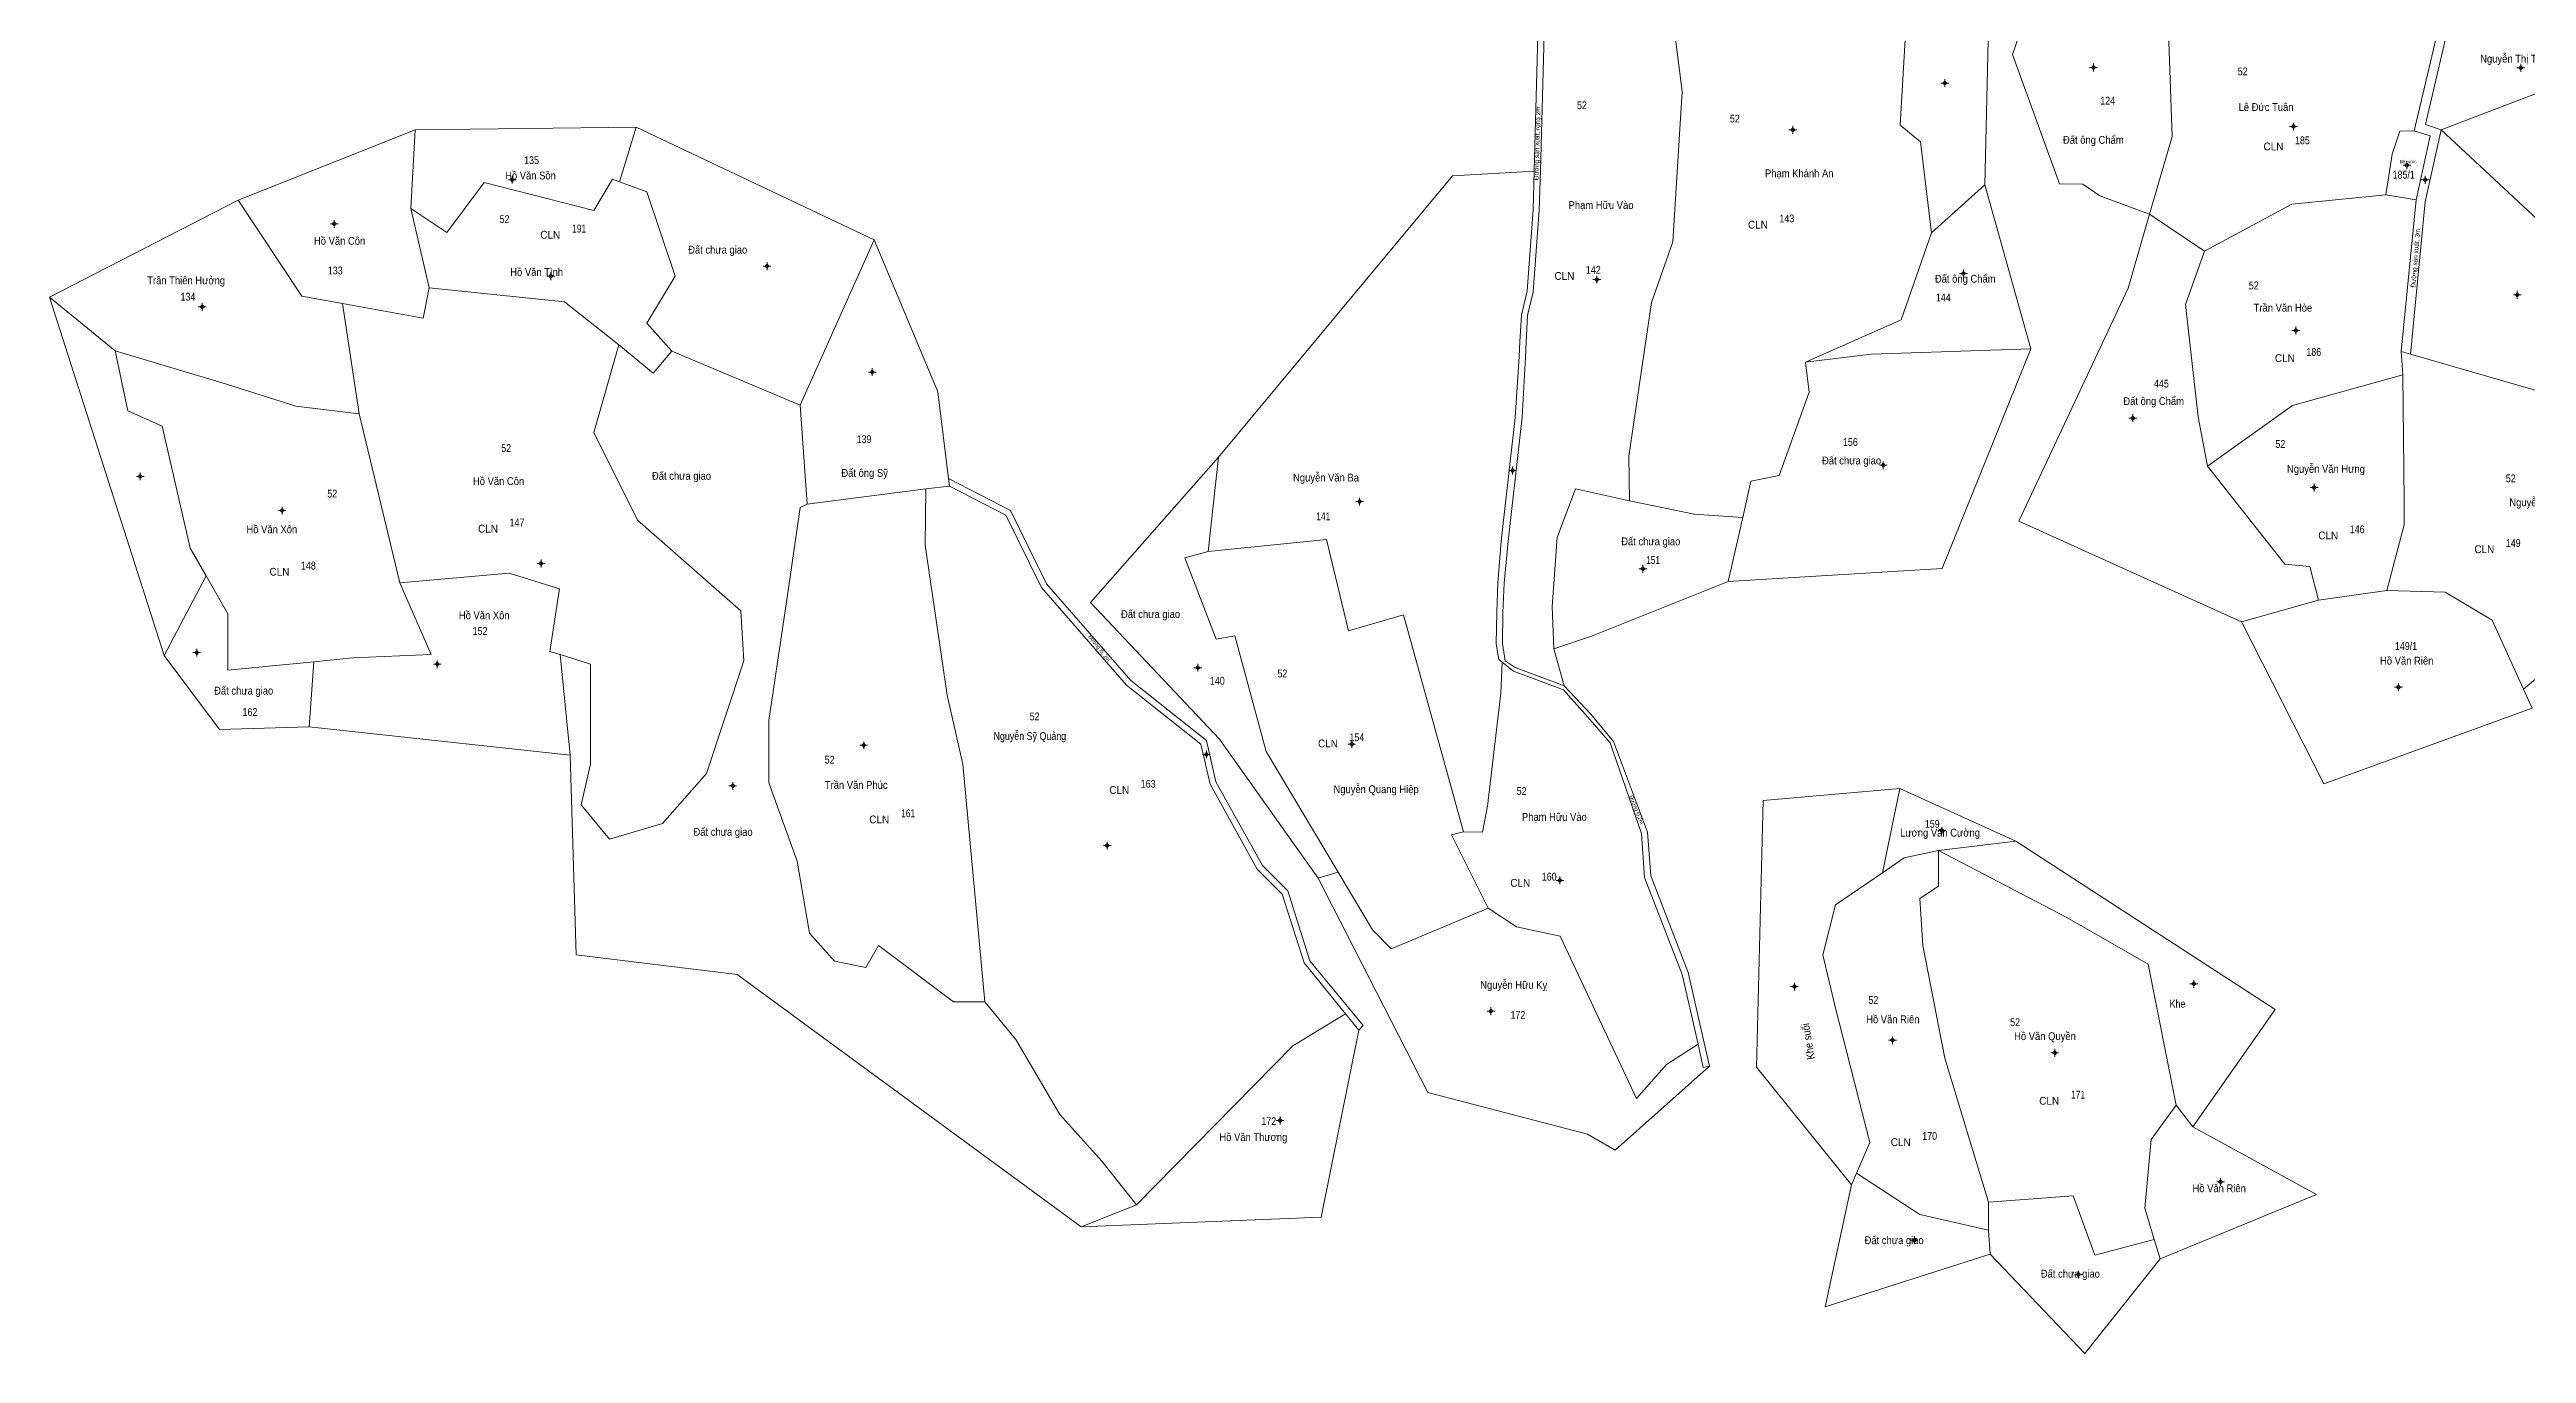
# Model space of a CAD drawing. Header units: metres. Extents: x 538455 to 541653, y 1847238 to 1851303.
# Drawn here: x 539982 to 540774, y 1849411 to 1849827 of the extents above; entities that cross this region are included whole.
import ezdxf
from ezdxf.enums import TextEntityAlignment as Align

# ---------------------------------------------------------------- set-up
doc = ezdxf.new("R2010")
doc.units = ezdxf.units.M
for name, color, linetype in [('1', 7, 'Continuous'), ('2', 7, 'Continuous'), ('3', 7, 'Continuous'), ('4', 7, 'Continuous')]:
    doc.layers.add(name, color=color, linetype=linetype)
for name, color, linetype, lineweight in [('11', 7, 'Continuous', 13), ('22', 7, 'Continuous', 13), ('5', 7, 'Continuous', 13)]:
    doc.layers.add(name, color=color, linetype=linetype, lineweight=lineweight)

msp = doc.modelspace()

# ---------------------------------------------------------------- hatches: boundary and pattern name
at = {"layer": '11'}
for points in [[(540635.71, 1849821.7, 1), (540635.41, 1849821.7, 1)], [(540772.36, 1849821.62, 1), (540772.06, 1849821.62, 1)], [(540588.18, 1849816.76, 1), (540587.88, 1849816.76, 1)], [(540539.57, 1849801.79, 1), (540539.27, 1849801.79, 1)], [(540699.65, 1849802.82, 1), (540699.35, 1849802.82, 1)], [(540130.11, 1849785.84, 1), (540129.81, 1849785.84, 1)], [(540735.93, 1849790.47, 1), (540735.63, 1849790.47, 1)], [(540741.76, 1849785.8, 1), (540741.46, 1849785.8, 1)], [(540073.17, 1849771.71, 1), (540072.87, 1849771.71, 1)], [(540142.42, 1849755, 1), (540142.12, 1849755, 1)], [(540211.56, 1849758.22, 1), (540211.26, 1849758.22, 1)], [(540476.9, 1849753.89, 1), (540476.6, 1849753.89, 1)], [(540594.12, 1849755.86, 1), (540593.82, 1849755.86, 1)], [(540771.21, 1849749.04, 1), (540770.91, 1849749.04, 1)], [(540030.92, 1849745.18, 1), (540030.62, 1849745.18, 1)], [(540700.4, 1849737.62, 1), (540700.1, 1849737.62, 1)], [(540245.21, 1849724.34, 1), (540244.91, 1849724.34, 1)], [(540648.27, 1849709.64, 1), (540647.97, 1849709.64, 1)], [(540011.14, 1849691.01, 1), (540010.84, 1849691.01, 1)], [(540449.96, 1849692.88, 1), (540449.66, 1849692.88, 1)], [(540568.49, 1849694.55, 1), (540568.19, 1849694.55, 1)], [(540401.04, 1849682.94, 1), (540400.74, 1849682.94, 1)], [(540706.24, 1849687.42, 1), (540705.94, 1849687.42, 1)], [(540056.48, 1849680.06, 1), (540056.18, 1849680.06, 1)], [(540139.28, 1849663.16, 1), (540138.98, 1849663.16, 1)], [(540491.62, 1849661.46, 1), (540491.32, 1849661.46, 1)], [(540029.18, 1849634.64, 1), (540028.88, 1849634.64, 1)], [(540106.12, 1849630.92, 1), (540105.82, 1849630.92, 1)], [(540349.29, 1849629.83, 1), (540348.99, 1849629.83, 1)], [(540733.24, 1849623.6, 1), (540732.94, 1849623.6, 1)], [(540242.47, 1849605.02, 1), (540242.17, 1849605.02, 1)], [(540398.51, 1849605.38, 1), (540398.21, 1849605.38, 1)], [(540352.04, 1849602.12, 1), (540351.74, 1849602.12, 1)], [(540200.59, 1849592.03, 1), (540200.29, 1849592.03, 1)], [(540320.34, 1849572.96, 1), (540320.04, 1849572.96, 1)], [(540587.2, 1849577.74, 1), (540586.9, 1849577.74, 1)], [(540465.1, 1849561.84, 1), (540464.8, 1849561.84, 1)], [(540540.06, 1849527.88, 1), (540539.76, 1849527.88, 1)], [(540667.78, 1849528.72, 1), (540667.48, 1849528.72, 1)], [(540443.02, 1849520, 1), (540442.72, 1849520, 1)], [(540571.41, 1849510.72, 1), (540571.11, 1849510.72, 1)], [(540623.31, 1849506.72, 1), (540623.01, 1849506.72, 1)], [(540375.6, 1849485.09, 1), (540375.3, 1849485.09, 1)], [(540676.34, 1849465.42, 1), (540676.04, 1849465.42, 1)], [(540578.42, 1849446.84, 1), (540578.12, 1849446.84, 1)], [(540630.93, 1849435.8, 1), (540630.63, 1849435.8, 1)]]:
    msp.add_hatch(color=256, dxfattribs=at).paths.add_polyline_path(points)

# ---------------------------------------------------------------- linework, layer by layer
for p, q in [((540588.03, 1849818.01), (540588.03, 1849817.39)), ((540634.94, 1849821.7), (540634.31, 1849821.7)), ((540635.56, 1849822.95), (540635.56, 1849822.33)), ((540635.56, 1849821.07), (540635.56, 1849820.45)), ((540636.81, 1849821.7), (540636.19, 1849821.7)), ((540771.59, 1849821.62), (540770.96, 1849821.62)), ((540772.21, 1849822.87), (540772.21, 1849822.25)), ((540772.21, 1849820.99), (540772.21, 1849820.37)), ((540773.46, 1849821.62), (540772.83, 1849821.62)), ((540587.41, 1849816.76), (540586.78, 1849816.76)), ((540588.03, 1849816.13), (540588.03, 1849815.51)), ((540589.28, 1849816.76), (540588.65, 1849816.76)), ((540538.8, 1849801.79), (540538.17, 1849801.79)), ((540539.42, 1849803.04), (540539.42, 1849802.41)), ((540539.42, 1849801.17), (540539.42, 1849800.54)), ((540540.67, 1849801.79), (540540.05, 1849801.79)), ((540698.87, 1849802.82), (540698.25, 1849802.82)), ((540699.5, 1849804.07), (540699.5, 1849803.45)), ((540699.5, 1849802.19), (540699.5, 1849801.57)), ((540700.75, 1849802.82), (540700.13, 1849802.82)), ((540129.33, 1849785.84), (540128.71, 1849785.84)), ((540129.96, 1849787.09), (540129.96, 1849786.47)), ((540131.21, 1849785.84), (540130.59, 1849785.84)), ((540735.15, 1849790.47), (540734.53, 1849790.47)), ((540735.78, 1849791.72), (540735.78, 1849791.09)), ((540735.78, 1849789.85), (540735.78, 1849789.22)), ((540737.03, 1849790.47), (540736.41, 1849790.47)), ((540740.99, 1849785.8), (540740.36, 1849785.8)), ((540741.61, 1849787.05), (540741.61, 1849786.43)), ((540742.86, 1849785.8), (540742.23, 1849785.8)), ((540129.96, 1849785.21), (540129.96, 1849784.59)), ((540741.61, 1849785.17), (540741.61, 1849784.55)), ((540072.39, 1849771.71), (540071.77, 1849771.71)), ((540073.02, 1849772.96), (540073.02, 1849772.33)), ((540073.02, 1849771.09), (540073.02, 1849770.46)), ((540074.27, 1849771.71), (540073.65, 1849771.71)), ((540141.65, 1849755), (540141.02, 1849755)), ((540142.27, 1849756.25), (540142.27, 1849755.63)), ((540142.27, 1849754.37), (540142.27, 1849753.75)), ((540143.52, 1849755), (540142.89, 1849755)), ((540210.79, 1849758.22), (540210.16, 1849758.22)), ((540211.41, 1849759.47), (540211.41, 1849758.85)), ((540211.41, 1849757.59), (540211.41, 1849756.97)), ((540212.66, 1849758.22), (540212.03, 1849758.22)), ((540476.13, 1849753.89), (540475.5, 1849753.89)), ((540476.75, 1849755.14), (540476.75, 1849754.51)), ((540478, 1849753.89), (540477.37, 1849753.89)), ((540593.35, 1849755.86), (540592.72, 1849755.86)), ((540593.97, 1849757.11), (540593.97, 1849756.49)), ((540593.97, 1849755.23), (540593.97, 1849754.61)), ((540595.22, 1849755.86), (540594.59, 1849755.86)), ((540030.77, 1849746.43), (540030.77, 1849745.81)), ((540476.75, 1849753.27), (540476.75, 1849752.64)), ((540770.44, 1849749.04), (540769.81, 1849749.04)), ((540771.06, 1849750.29), (540771.06, 1849749.67)), ((540771.06, 1849748.41), (540771.06, 1849747.79)), ((540772.31, 1849749.04), (540771.69, 1849749.04)), ((540030.15, 1849745.18), (540029.52, 1849745.18)), ((540030.77, 1849744.55), (540030.77, 1849743.93)), ((540032.02, 1849745.18), (540031.39, 1849745.18)), ((540700.25, 1849738.87), (540700.25, 1849738.25)), ((540699.63, 1849737.62), (540699, 1849737.62)), ((540700.25, 1849736.99), (540700.25, 1849736.37)), ((540701.5, 1849737.62), (540700.87, 1849737.62)), ((540244.44, 1849724.34), (540243.81, 1849724.34)), ((540245.06, 1849725.59), (540245.06, 1849724.97)), ((540245.06, 1849723.71), (540245.06, 1849723.09)), ((540246.31, 1849724.34), (540245.69, 1849724.34)), ((540647.49, 1849709.64), (540646.87, 1849709.64)), ((540648.12, 1849710.89), (540648.12, 1849710.27)), ((540648.12, 1849709.01), (540648.12, 1849708.39)), ((540649.37, 1849709.64), (540648.75, 1849709.64)), ((540010.37, 1849691.01), (540009.74, 1849691.01)), ((540010.99, 1849692.26), (540010.99, 1849691.63)), ((540010.99, 1849690.39), (540010.99, 1849689.76)), ((540012.24, 1849691.01), (540011.61, 1849691.01)), ((540449.19, 1849692.88), (540448.56, 1849692.88)), ((540449.81, 1849694.13), (540449.81, 1849693.51)), ((540449.81, 1849692.25), (540449.81, 1849691.63)), ((540451.06, 1849692.88), (540450.44, 1849692.88)), ((540567.71, 1849694.55), (540567.09, 1849694.55)), ((540568.34, 1849695.8), (540568.34, 1849695.17)), ((540568.34, 1849693.93), (540568.34, 1849693.3)), ((540569.59, 1849694.55), (540568.97, 1849694.55)), ((540400.27, 1849682.94), (540399.64, 1849682.94)), ((540400.89, 1849684.19), (540400.89, 1849683.57)), ((540402.14, 1849682.94), (540401.51, 1849682.94)), ((540705.47, 1849687.42), (540704.84, 1849687.42)), ((540706.09, 1849688.67), (540706.09, 1849688.05)), ((540706.09, 1849686.79), (540706.09, 1849686.17)), ((540707.34, 1849687.42), (540706.71, 1849687.42)), ((540055.7, 1849680.06), (540055.08, 1849680.06)), ((540056.33, 1849681.31), (540056.33, 1849680.69)), ((540056.33, 1849679.43), (540056.33, 1849678.81)), ((540057.58, 1849680.06), (540056.95, 1849680.06)), ((540400.89, 1849682.31), (540400.89, 1849681.69)), ((540138.51, 1849663.16), (540137.88, 1849663.16)), ((540139.13, 1849664.41), (540139.13, 1849663.79)), ((540139.13, 1849662.53), (540139.13, 1849661.91)), ((540140.38, 1849663.16), (540139.75, 1849663.16)), ((540490.85, 1849661.46), (540490.22, 1849661.46)), ((540491.47, 1849662.71), (540491.47, 1849662.09)), ((540491.47, 1849660.83), (540491.47, 1849660.21)), ((540492.72, 1849661.46), (540492.09, 1849661.46)), ((540029.03, 1849635.89), (540029.03, 1849635.27)), ((540028.41, 1849634.64), (540027.78, 1849634.64)), ((540029.03, 1849634.01), (540029.03, 1849633.39)), ((540030.28, 1849634.64), (540029.65, 1849634.64)), ((540105.35, 1849630.92), (540104.72, 1849630.92)), ((540105.97, 1849632.17), (540105.97, 1849631.55)), ((540105.97, 1849630.29), (540105.97, 1849629.67)), ((540107.22, 1849630.92), (540106.59, 1849630.92)), ((540348.51, 1849629.83), (540347.89, 1849629.83)), ((540349.14, 1849631.08), (540349.14, 1849630.45)), ((540349.14, 1849629.21), (540349.14, 1849628.58)), ((540350.39, 1849629.83), (540349.77, 1849629.83)), ((540732.47, 1849623.6), (540731.84, 1849623.6)), ((540733.09, 1849624.85), (540733.09, 1849624.23)), ((540733.09, 1849622.97), (540733.09, 1849622.35)), ((540734.34, 1849623.6), (540733.71, 1849623.6)), ((540241.69, 1849605.02), (540241.07, 1849605.02)), ((540242.32, 1849606.27), (540242.32, 1849605.65)), ((540242.32, 1849604.39), (540242.32, 1849603.77)), ((540243.57, 1849605.02), (540242.94, 1849605.02)), ((540351.89, 1849603.37), (540351.89, 1849602.75)), ((540397.73, 1849605.38), (540397.11, 1849605.38)), ((540398.36, 1849606.63), (540398.36, 1849606.01)), ((540398.36, 1849604.75), (540398.36, 1849604.13)), ((540399.61, 1849605.38), (540398.99, 1849605.38)), ((540351.27, 1849602.12), (540350.64, 1849602.12)), ((540351.89, 1849601.49), (540351.89, 1849600.87)), ((540353.14, 1849602.12), (540352.51, 1849602.12)), ((540199.81, 1849592.03), (540199.19, 1849592.03)), ((540200.44, 1849593.28), (540200.44, 1849592.65)), ((540200.44, 1849591.41), (540200.44, 1849590.78)), ((540201.69, 1849592.03), (540201.06, 1849592.03)), ((540319.56, 1849572.96), (540318.94, 1849572.96)), ((540320.19, 1849574.21), (540320.19, 1849573.59)), ((540320.19, 1849572.33), (540320.19, 1849571.71)), ((540321.44, 1849572.96), (540320.81, 1849572.96)), ((540586.43, 1849577.74), (540585.8, 1849577.74)), ((540587.05, 1849578.99), (540587.05, 1849578.37)), ((540587.05, 1849577.11), (540587.05, 1849576.49)), ((540588.3, 1849577.74), (540587.68, 1849577.74)), ((540464.32, 1849561.84), (540463.7, 1849561.84)), ((540464.95, 1849563.09), (540464.95, 1849562.47)), ((540464.95, 1849561.21), (540464.95, 1849560.59)), ((540466.2, 1849561.84), (540465.57, 1849561.84)), ((540539.29, 1849527.88), (540538.66, 1849527.88)), ((540539.91, 1849529.13), (540539.91, 1849528.51)), ((540539.91, 1849527.25), (540539.91, 1849526.63)), ((540541.16, 1849527.88), (540540.53, 1849527.88)), ((540667.01, 1849528.72), (540666.38, 1849528.72)), ((540667.63, 1849529.97), (540667.63, 1849529.35)), ((540667.63, 1849528.09), (540667.63, 1849527.47)), ((540668.88, 1849528.72), (540668.25, 1849528.72)), ((540442.25, 1849520), (540441.62, 1849520)), ((540442.87, 1849521.25), (540442.87, 1849520.63)), ((540442.87, 1849519.37), (540442.87, 1849518.75)), ((540444.12, 1849520), (540443.49, 1849520)), ((540570.63, 1849510.72), (540570.01, 1849510.72)), ((540571.26, 1849511.97), (540571.26, 1849511.35)), ((540571.26, 1849510.09), (540571.26, 1849509.47)), ((540572.51, 1849510.72), (540571.89, 1849510.72)), ((540622.53, 1849506.72), (540621.91, 1849506.72)), ((540623.16, 1849507.97), (540623.16, 1849507.35)), ((540623.16, 1849506.09), (540623.16, 1849505.47)), ((540624.41, 1849506.72), (540623.79, 1849506.72)), ((540374.82, 1849485.09), (540374.2, 1849485.09)), ((540375.45, 1849486.34), (540375.45, 1849485.71)), ((540375.45, 1849484.47), (540375.45, 1849483.84)), ((540376.7, 1849485.09), (540376.07, 1849485.09)), ((540675.56, 1849465.42), (540674.94, 1849465.42)), ((540676.19, 1849466.67), (540676.19, 1849466.05)), ((540676.19, 1849464.79), (540676.19, 1849464.17)), ((540677.44, 1849465.42), (540676.81, 1849465.42)), ((540577.65, 1849446.84), (540577.02, 1849446.84)), ((540578.27, 1849448.09), (540578.27, 1849447.47)), ((540578.27, 1849446.21), (540578.27, 1849445.59)), ((540579.52, 1849446.84), (540578.89, 1849446.84)), ((540630.78, 1849437.05), (540630.78, 1849436.43)), ((540630.15, 1849435.8), (540629.53, 1849435.8)), ((540630.78, 1849435.17), (540630.78, 1849434.55)), ((540632.03, 1849435.8), (540631.41, 1849435.8))]:
    msp.add_line(p, q, dxfattribs=at)
for points in [[(540588.03, 1849817.39), (540587.41, 1849816.76), (540588.03, 1849816.13), (540588.65, 1849816.76)], [(540635.56, 1849822.33), (540634.94, 1849821.7), (540635.56, 1849821.07), (540636.19, 1849821.7)], [(540772.21, 1849822.25), (540771.59, 1849821.62), (540772.21, 1849820.99), (540772.83, 1849821.62)], [(540539.42, 1849802.41), (540538.8, 1849801.79), (540539.42, 1849801.17), (540540.05, 1849801.79)], [(540699.5, 1849803.45), (540698.87, 1849802.82), (540699.5, 1849802.19), (540700.13, 1849802.82)], [(540129.96, 1849786.47), (540129.33, 1849785.84), (540129.96, 1849785.21), (540130.59, 1849785.84)], [(540735.78, 1849791.09), (540735.15, 1849790.47), (540735.78, 1849789.85), (540736.41, 1849790.47)], [(540741.61, 1849786.43), (540740.99, 1849785.8), (540741.61, 1849785.17), (540742.23, 1849785.8)], [(540073.02, 1849772.33), (540072.39, 1849771.71), (540073.02, 1849771.09), (540073.65, 1849771.71)], [(540142.27, 1849755.63), (540141.65, 1849755), (540142.27, 1849754.37), (540142.89, 1849755)], [(540211.41, 1849758.85), (540210.79, 1849758.22), (540211.41, 1849757.59), (540212.03, 1849758.22)], [(540476.75, 1849754.51), (540476.13, 1849753.89), (540476.75, 1849753.27), (540477.37, 1849753.89)], [(540593.97, 1849756.49), (540593.35, 1849755.86), (540593.97, 1849755.23), (540594.59, 1849755.86)], [(540030.77, 1849745.81), (540030.15, 1849745.18), (540030.77, 1849744.55), (540031.39, 1849745.18)], [(540771.06, 1849749.67), (540770.44, 1849749.04), (540771.06, 1849748.41), (540771.69, 1849749.04)], [(540700.25, 1849738.25), (540699.63, 1849737.62), (540700.25, 1849736.99), (540700.87, 1849737.62)], [(540245.06, 1849724.97), (540244.44, 1849724.34), (540245.06, 1849723.71), (540245.69, 1849724.34)], [(540648.12, 1849710.27), (540647.49, 1849709.64), (540648.12, 1849709.01), (540648.75, 1849709.64)], [(540010.99, 1849691.63), (540010.37, 1849691.01), (540010.99, 1849690.39), (540011.61, 1849691.01)], [(540449.81, 1849693.51), (540449.19, 1849692.88), (540449.81, 1849692.25), (540450.44, 1849692.88)], [(540568.34, 1849695.17), (540567.71, 1849694.55), (540568.34, 1849693.93), (540568.97, 1849694.55)], [(540400.89, 1849683.57), (540400.27, 1849682.94), (540400.89, 1849682.31), (540401.51, 1849682.94)], [(540706.09, 1849688.05), (540705.47, 1849687.42), (540706.09, 1849686.79), (540706.71, 1849687.42)], [(540056.33, 1849680.69), (540055.7, 1849680.06), (540056.33, 1849679.43), (540056.95, 1849680.06)], [(540139.13, 1849663.79), (540138.51, 1849663.16), (540139.13, 1849662.53), (540139.75, 1849663.16)], [(540491.47, 1849662.09), (540490.85, 1849661.46), (540491.47, 1849660.83), (540492.09, 1849661.46)], [(540029.03, 1849635.27), (540028.41, 1849634.64), (540029.03, 1849634.01), (540029.65, 1849634.64)], [(540105.97, 1849631.55), (540105.35, 1849630.92), (540105.97, 1849630.29), (540106.59, 1849630.92)], [(540349.14, 1849630.45), (540348.51, 1849629.83), (540349.14, 1849629.21), (540349.77, 1849629.83)], [(540733.09, 1849624.23), (540732.47, 1849623.6), (540733.09, 1849622.97), (540733.71, 1849623.6)], [(540242.32, 1849605.65), (540241.69, 1849605.02), (540242.32, 1849604.39), (540242.94, 1849605.02)], [(540398.36, 1849606.01), (540397.73, 1849605.38), (540398.36, 1849604.75), (540398.99, 1849605.38)], [(540351.89, 1849602.75), (540351.27, 1849602.12), (540351.89, 1849601.49), (540352.51, 1849602.12)], [(540200.44, 1849592.65), (540199.81, 1849592.03), (540200.44, 1849591.41), (540201.06, 1849592.03)], [(540320.19, 1849573.59), (540319.56, 1849572.96), (540320.19, 1849572.33), (540320.81, 1849572.96)], [(540587.05, 1849578.37), (540586.43, 1849577.74), (540587.05, 1849577.11), (540587.68, 1849577.74)], [(540464.95, 1849562.47), (540464.32, 1849561.84), (540464.95, 1849561.21), (540465.57, 1849561.84)], [(540539.91, 1849528.51), (540539.29, 1849527.88), (540539.91, 1849527.25), (540540.53, 1849527.88)], [(540667.63, 1849529.35), (540667.01, 1849528.72), (540667.63, 1849528.09), (540668.25, 1849528.72)], [(540442.87, 1849520.63), (540442.25, 1849520), (540442.87, 1849519.37), (540443.49, 1849520)], [(540571.26, 1849511.35), (540570.63, 1849510.72), (540571.26, 1849510.09), (540571.89, 1849510.72)], [(540623.16, 1849507.35), (540622.53, 1849506.72), (540623.16, 1849506.09), (540623.79, 1849506.72)], [(540375.45, 1849485.71), (540374.82, 1849485.09), (540375.45, 1849484.47), (540376.07, 1849485.09)], [(540676.19, 1849466.05), (540675.56, 1849465.42), (540676.19, 1849464.79), (540676.81, 1849465.42)], [(540578.27, 1849447.47), (540577.65, 1849446.84), (540578.27, 1849446.21), (540578.89, 1849446.84)], [(540630.78, 1849436.43), (540630.15, 1849435.8), (540630.78, 1849435.17), (540631.41, 1849435.8)]]:
    msp.add_lwpolyline(points, close=True, dxfattribs=at)
for centre in [(540635.56, 1849821.7), (540772.21, 1849821.62), (540588.03, 1849816.76), (540539.42, 1849801.79), (540699.5, 1849802.82), (540129.96, 1849785.84), (540735.78, 1849790.47), (540741.61, 1849785.8), (540073.02, 1849771.71), (540142.27, 1849755), (540211.41, 1849758.22), (540476.75, 1849753.89), (540593.97, 1849755.86), (540771.06, 1849749.04), (540030.77, 1849745.18), (540700.25, 1849737.62), (540245.06, 1849724.34), (540648.12, 1849709.64), (540010.99, 1849691.01), (540449.81, 1849692.88), (540568.34, 1849694.55), (540400.89, 1849682.94), (540706.09, 1849687.42), (540056.33, 1849680.06), (540139.13, 1849663.16), (540491.47, 1849661.46), (540029.03, 1849634.64), (540105.97, 1849630.92), (540349.14, 1849629.83), (540733.09, 1849623.6), (540242.32, 1849605.02), (540398.36, 1849605.38), (540351.89, 1849602.12), (540200.44, 1849592.03), (540320.19, 1849572.96), (540587.05, 1849577.74), (540464.95, 1849561.84), (540539.91, 1849527.88), (540667.63, 1849528.72), (540442.87, 1849520), (540571.26, 1849510.72), (540623.16, 1849506.72), (540375.45, 1849485.09), (540676.19, 1849465.42), (540578.27, 1849446.84), (540630.78, 1849435.8)]:
    msp.add_circle(centre, 0.15, dxfattribs=at)
at = {"layer": '22'}
for points in [[(540459.23, 1849883.26), (540456.68, 1849788.79), (540456.68, 1849788.62), (540456.34, 1849776.22), (540454.42, 1849750.34), (540452.62, 1849742.57), (540452.16, 1849734.17), (540451.88, 1849729.23), (540450.64, 1849709.86), (540446.16, 1849670.25), (540445.12, 1849656.99), (540444.72, 1849647.55), (540444.53, 1849637.43), (540445.35, 1849632.42), (540446.46, 1849631.55), (540450.06, 1849628.73), (540466.12, 1849622.77), (540473.84, 1849614.05), (540480.98, 1849605.81), (540491.01, 1849576.81), (540492.01, 1849562.78), (540504.04, 1849531.71), (540509.1, 1849509.43), (540510.78, 1849502.03), (540512.73, 1849502.47), (540511.05, 1849509.87), (540505.95, 1849532.33), (540493.98, 1849563.25), (540492.98, 1849577.25), (540482.12, 1849606.24), (540474.87, 1849615.01), (540466.27, 1849624.05), (540450.59, 1849629.92), (540447.44, 1849632.02), (540446.53, 1849637.57), (540446.72, 1849647.46), (540447.12, 1849656.86), (540448.34, 1849670.27), (540452.82, 1849709.91), (540453.88, 1849729.12), (540454.16, 1849734.06), (540454.62, 1849742.46), (540456.4, 1849750.03), (540458.34, 1849776.12), (540458.68, 1849788.74), (540461.24, 1849883.73)], [(540747.53, 1849841.51), (540738.12, 1849801.5), (540743.16, 1849799.84), (540738.68, 1849779.44), (540733.92, 1849730.93), (540736.86, 1849730.08), (540741.61, 1849778.8), (540746.67, 1849801.84), (540741.67, 1849803.49), (540750.58, 1849841.39)]]:
    msp.add_lwpolyline(points, dxfattribs=at)
msp.add_lwpolyline([(540269.46, 1849690.27), (540289.21, 1849680.05), (540300.81, 1849656.62), (540327.7, 1849625.73), (540351.89, 1849606.57), (540354.95, 1849593.34), (540369.8, 1849566.61), (540377.88, 1849558.53), (540385.02, 1849536.12), (540401.98, 1849515.45), (540400.62, 1849513.96), (540396.42, 1849519.13), (540383.11, 1849535.51), (540376.11, 1849557.48), (540368.18, 1849565.41), (540353.06, 1849592.62), (540350.1, 1849605.43), (540326.32, 1849624.27), (540299.12, 1849655.51), (540287.71, 1849678.57), (540269.75, 1849687.86)], close=True, dxfattribs=at)
at = {"layer": '5'}
for p, q in [((540098.88, 1849801.79), (540042.34, 1849779.35)), ((540097.52, 1849776.64), (540098.88, 1849801.79)), ((540169.55, 1849802.68), (540098.88, 1849801.79)), ((540169.55, 1849802.68), (540164.19, 1849785.2)), ((540169.55, 1849802.68), (540245.64, 1849766.59)), ((540583.72, 1849768.83), (540600.8, 1849784.22)), ((540729, 1849781), (540738.68, 1849779.44)), ((540103.4, 1849751.32), (540097.52, 1849776.64)), ((540653.46, 1849774.8), (540671, 1849763)), ((540245.64, 1849766.59), (540221.98, 1849713.77)), ((540002.92, 1849731.11), (539981.98, 1849748.24)), ((540075.66, 1849746.25), (540081, 1849711)), ((540221.98, 1849713.77), (540181, 1849731)), ((540733.92, 1849730.93), (540734.43, 1849723.45)), ((540081, 1849711), (540094, 1849657)), ((540224.22, 1849682.08), (540221.98, 1849713.77)), ((540355.75, 1849697.1), (540352.43, 1849666.93)), ((540224.22, 1849682.08), (540262.15, 1849687.03)), ((540262.15, 1849687.03), (540269.75, 1849687.86)), ((540523.38, 1849677.85), (540518.68, 1849657.38)), ((540032.04, 1849659.18), (540018.6, 1849633.78)), ((540682.85, 1849644.47), (540707.54, 1849651.39)), ((540729.39, 1849654.56), (540707.54, 1849651.39)), ((540064.95, 1849610.96), (540066.49, 1849631.75)), ((540148.45, 1849601.84), (540145.21, 1849634.01)), ((540064.95, 1849610.96), (540148.45, 1849601.84)), ((540568.08, 1849564.28), (540573.66, 1849591.21)), ((540573.66, 1849591.21), (540610.69, 1849574.35)), ((540586, 1849571.43), (540610.69, 1849574.35)), ((540394, 1849564.44), (540387.67, 1849562.56)), ((540667.26, 1849483.08), (540662, 1849490)), ((540558.15, 1849464.55), (540559.73, 1849468.18)), ((540602, 1849450), (540602, 1849459)), ((540602, 1849450), (540602.47, 1849442.37))]:
    msp.add_line(p, q, dxfattribs=at)
for points in [[(540594.15, 1849903.05), (540594.95, 1849893.93), (540598.5, 1849877.79), (540602.57, 1849862.73), (540600.8, 1849784.22), (540615.5, 1849731.72)], [(540487.15, 1849683.21), (540487, 1849697.46), (540494.27, 1849746.56), (540501, 1849766), (540504, 1849814), (540500, 1849846), (540500.86, 1849875.09)], [(540653.46, 1849774.8), (540637.62, 1849780.68), (540632.16, 1849784.47), (540624.7, 1849784.52), (540609.68, 1849825.87), (540624.38, 1849868.59)], [(540583.72, 1849768.83), (540580.24, 1849797.97), (540573.74, 1849803.33), (540575.65, 1849836.24), (540570.48, 1849863.66)], [(540674.22, 1849842.63), (540668.18, 1849832.32), (540659.42, 1849836.03), (540660.68, 1849799.7), (540653.46, 1849774.8)], [(540826.98, 1849727.11), (540746.67, 1849801.84), (540801.35, 1849822.71)], [(540729, 1849781), (540731, 1849794), (540733.53, 1849801.39), (540738.12, 1849801.5)], [(540097.52, 1849776.64), (540109, 1849769), (540121, 1849785), (540156, 1849776), (540162, 1849786), (540164.19, 1849785.2)], [(540355.75, 1849697.1), (540430.59, 1849787.03), (540456.68, 1849788.62)], [(540042.34, 1849779.35), (539981.98, 1849748.24), (540018.6, 1849633.78)], [(540042.34, 1849779.35), (540062.62, 1849748.59), (540075.66, 1849746.25)], [(540164.19, 1849785.2), (540173, 1849782), (540182, 1849755), (540173, 1849740), (540181, 1849731)], [(540671, 1849763), (540699, 1849778), (540729, 1849781)], [(540653.46, 1849774.8), (540646.64, 1849751.12), (540611.71, 1849676.68), (540682.85, 1849644.47)], [(540245.64, 1849766.59), (540266.06, 1849718.04), (540269.46, 1849690.27)], [(540543.48, 1849727.49), (540574, 1849741), (540583.72, 1849768.83)], [(540671, 1849763), (540665, 1849746), (540669, 1849710), (540671.98, 1849694.25)], [(540075.66, 1849746.25), (540101.4, 1849741.63), (540103.4, 1849751.32)], [(540103.4, 1849751.32), (540146.61, 1849746.82), (540164, 1849733)], [(540032.04, 1849659.18), (540027, 1849668), (540018, 1849707), (540007, 1849712), (540002.92, 1849731.11)], [(540081, 1849711), (540060.75, 1849713.42), (540038.57, 1849720.5), (540002.92, 1849731.11)], [(540145.21, 1849634.01), (540155, 1849631), (540155, 1849599), (540152, 1849586), (540161, 1849575), (540178, 1849580), (540192, 1849596), (540204, 1849632), (540203, 1849648), (540170, 1849677), (540156, 1849705), (540164, 1849733)], [(540181, 1849731), (540175, 1849724), (540164, 1849733)], [(540615.5, 1849731.72), (540587.16, 1849661.51), (540518.68, 1849657.38)], [(540543.48, 1849727.49), (540564.44, 1849730.11), (540615.5, 1849731.72)], [(540736.86, 1849730.08), (540796, 1849713), (540804, 1849702), (540809.76, 1849696.24)], [(540523.38, 1849677.85), (540525.94, 1849689.51), (540535.01, 1849691.3), (540544.66, 1849717.93), (540543.48, 1849727.49)], [(540734.43, 1849723.45), (540699.22, 1849713.67), (540671.98, 1849694.25)], [(540729.39, 1849654.56), (540734.85, 1849675.54), (540734.85, 1849683.07), (540734.43, 1849723.45)], [(540355.75, 1849697.1), (540314.85, 1849650.71), (540356.12, 1849606.93), (540387.67, 1849562.56)], [(540707.54, 1849651.39), (540704.7, 1849662.16), (540696.72, 1849662.95), (540671.98, 1849694.25)], [(540809.76, 1849696.24), (540811, 1849695), (540827, 1849683), (540824, 1849675), (540811, 1849667), (540801, 1849658), (540797, 1849653), (540791, 1849638), (540773, 1849623), (540775.78, 1849616.89)], [(540262.15, 1849687.03), (540262, 1849669), (540269, 1849621), (540274, 1849599), (540281, 1849523)], [(540487.15, 1849683.21), (540469.92, 1849687.03), (540464.02, 1849671.5), (540462.47, 1849649.37), (540462.97, 1849635.88), (540466.27, 1849624.05)], [(540487.15, 1849683.21), (540507.85, 1849678.89), (540523.38, 1849677.85)], [(540281, 1849523), (540271, 1849523), (540247, 1849541), (540243, 1849534), (540233, 1849536), (540225, 1849545), (540221, 1849568), (540212, 1849593), (540212, 1849613), (540218, 1849653), (540222, 1849681), (540224.22, 1849682.08)], [(540352.43, 1849666.93), (540345.04, 1849664.96), (540355, 1849639), (540361, 1849640), (540371, 1849603), (540394, 1849564.44)], [(540434.13, 1849577.35), (540414.91, 1849646.74), (540397.32, 1849641.64), (540390.27, 1849670.77), (540352.43, 1849666.93)], [(540032.04, 1849659.18), (540039, 1849647), (540039, 1849629), (540066.49, 1849631.75)], [(540094, 1849657), (540129, 1849660), (540145, 1849655), (540142, 1849635), (540145.21, 1849634.01)], [(540094, 1849657), (540104, 1849634), (540079, 1849633), (540066.49, 1849631.75)], [(540462.97, 1849635.88), (540475.06, 1849639.87), (540518.68, 1849657.38)], [(540773, 1849623), (540763, 1849645), (540748, 1849654), (540729.39, 1849654.56)], [(540682.85, 1849644.47), (540709.17, 1849592.65), (540775.78, 1849616.89)], [(540018.6, 1849633.78), (540036.35, 1849610.09), (540064.95, 1849610.96)], [(540446.46, 1849631.55), (540446.04, 1849621.64), (540441.77, 1849585.51), (540440.16, 1849577.26), (540434.13, 1849577.35)], [(540311.89, 1849451.06), (540201.9, 1849531.76), (540150.38, 1849538.08), (540148.45, 1849601.84)], [(540558.15, 1849464.55), (540527.79, 1849502.15), (540529.92, 1849587.32), (540573.66, 1849591.21)], [(540441.97, 1849552.99), (540430.24, 1849576.39), (540434.13, 1849577.35)], [(540610.69, 1849574.35), (540693.6, 1849520.54), (540667.26, 1849483.08)], [(540394, 1849564.44), (540405, 1849546), (540411, 1849540), (540441.97, 1849552.99)], [(540568.08, 1849564.28), (540553, 1849554), (540549, 1849538), (540553, 1849521), (540564, 1849478), (540559.73, 1849468.18)], [(540568.08, 1849564.28), (540575, 1849569), (540586, 1849571.43)], [(540602, 1849459), (540588, 1849505), (540581, 1849541), (540580, 1849556), (540586, 1849560), (540586, 1849571.43)], [(540586, 1849571.43), (540627, 1849550), (540653, 1849535), (540662, 1849490)], [(540387.67, 1849562.56), (540422.73, 1849493.99), (540473.79, 1849480.69), (540482.59, 1849475.55), (540512.73, 1849502.47)], [(540441.97, 1849552.99), (540451, 1849547), (540465, 1849544), (540489.41, 1849492.13), (540499, 1849503), (540509.1, 1849509.43)], [(540281, 1849523), (540291, 1849511), (540305, 1849487), (540318.5, 1849472.02), (540329.54, 1849458.07)], [(540329.54, 1849458.07), (540379.56, 1849508.98), (540396.42, 1849519.13)], [(540400.62, 1849513.96), (540388.55, 1849454.12), (540311.89, 1849451.06), (540329.54, 1849458.07)], [(540662, 1849490), (540654, 1849479), (540652, 1849457), (540655, 1849447), (540656.85, 1849440.85)], [(540667.26, 1849483.08), (540706.89, 1849461.46), (540656.85, 1849440.85)], [(540602.47, 1849442.37), (540549.78, 1849425.49), (540558.15, 1849464.55)], [(540559.73, 1849468.18), (540580, 1849455), (540602, 1849450)], [(540655, 1849447), (540636, 1849442), (540629, 1849461), (540602, 1849459)], [(540656.85, 1849440.85), (540632.75, 1849410.59), (540602.47, 1849442.37)]]:
    msp.add_lwpolyline(points, dxfattribs=at)

# ---------------------------------------------------------------- texts
at = {"layer": '1'}
for s, height, width, p in [('Nguyễn Thị Thuận', 2.5, 0.9, (540771.57, 1849823.3)), ('Lê Đức Tuân', 2.5, 0.9, (540690.725, 1849807.82)), ('Đất ông Chẩm', 2.5, 0.9, (540635.495, 1849797.33)), ('Hồ Văn Sồn', 2.5, 0.9, (540135.765, 1849785.93)), ('Phạm Khánh An', 2.5, 0.9, (540541.465, 1849786.61)), ('Bể nước', 1, 0.85, (540736.225, 1849791.13)), ('Phạm Hữu Vào', 2.5, 0.9, (540478.08, 1849776.49)), ('Hồ Văn Côn', 2.5, 0.9, (540074.735, 1849765.04)), ('Đất chưa giao', 2.5, 0.9, (540195.63, 1849762.22)), ('Trần Thiên Hưởng', 2.5, 0.9, (540025.66, 1849752.41)), ('Hồ Văn Tình', 2.5, 0.9, (540137.74, 1849755.08)), ('Đất ông Chẩm', 2.5, 0.9, (540594.535, 1849752.93)), ('Trần Văn Hòe', 2.5, 0.9, (540696.115, 1849743.66)), ('Đất ông Chẩm', 2.5, 0.9, (540654.785, 1849713.82)), ('Hồ Văn Côn', 2.5, 0.9, (540125.565, 1849688.22)), ('Đất chưa giao', 2.5, 0.9, (540184.06, 1849689.91)), ('Đất ông Sỹ', 2.5, 0.9, (540242.605, 1849690.85)), ('Nguyễn Văn Ba', 2.5, 0.9, (540390.14, 1849689.36)), ('Đất chưa giao', 2.5, 0.9, (540558.19, 1849694.81)), ('Nguyễn Văn Hưng', 2.5, 0.9, (540709.88, 1849692.14)), ('Nguyễn Hửu Hải', 2.5, 0.9, (540779.73, 1849681.44)), ('Hồ Văn Xôn', 2.5, 0.9, (540053.06, 1849672.83)), ('Đất chưa giao', 2.5, 0.9, (540493.98, 1849668.96)), ('Hồ Văn Xôn', 2.5, 0.9, (540120.97, 1849645.33)), ('Đất chưa giao', 2.5, 0.9, (540334.03, 1849645.72)), ('Hồ Văn Riên', 2.5, 0.9, (540735.705, 1849630.82)), ('Đất chưa giao', 2.5, 0.9, (540044.06, 1849621.24)), ('Nguyễn Sỹ Quảng', 2.5, 0.85, (540295.44, 1849606.74)), ('Trần Văn Phúc', 2.5, 0.9, (540239.915, 1849591.1)), ('Nguyễn Quang Hiệp', 2.5, 0.9, (540406.155, 1849589.73)), ('Phạm Hữu Vào', 2.5, 0.9, (540463.16, 1849580.87)), ('Đất chưa giao', 2.5, 0.9, (540197.34, 1849576.09)), ('Lương Văn Cường', 2.5, 0.9, (540586.48, 1849575.84)), ('Nguyễn Hữu Kỵ', 2.5, 0.9, (540450.165, 1849527.17)), ('Hồ Văn Riên', 2.5, 0.9, (540571.385, 1849516.18)), ('Khe ', 2.5, 0.85, (540662.795, 1849521.15)), ('Hồ Văn Quyền', 2.5, 0.9, (540620.035, 1849510.78)), ('Hồ Văn Thương', 2.5, 0.9, (540366.905, 1849478.51)), ('Hồ Văn Riên', 2.5, 0.9, (540675.735, 1849462.15)), ('Đất chưa giao', 2.5, 0.9, (540571.8, 1849445.54)), ('Đất chưa giao', 2.5, 0.9, (540628.15, 1849434.83))]:
    msp.add_text(s, height=height, dxfattribs=dict(at, width=width)).set_placement(p, align=Align.CENTER)
at = {"layer": '1', "width": 0.9}
for s, height, rotation, p in [('Đường sản xuất, rộng 2m', 1.5, 88.456, (540458.388, 1849797.465)), ('Đường sản xuất, 3m', 1.5, 85.236, (540739.221, 1849760.698)), ('Khe suối', 2.5, 99.241, (540545.504, 1849510.549))]:
    msp.add_text(s, height=height, rotation=rotation, dxfattribs=at).set_placement(p, align=Align.CENTER)
at = {"layer": '1'}
for s, rotation, p in [('Đường lô, 2m', 307.902, (540317.174, 1849635.739)), ('Đường lô,2m', 291.282, (540488.882, 1849584.188))]:
    msp.add_text(s, height=1.2, rotation=rotation, dxfattribs=at).set_placement(p, align=Align.CENTER)
at = {"layer": '2'}
for s, width, p in [('124', 0.85, (540640.085, 1849809.86)), ('135', 0.85, (540136.12, 1849790.84)), ('185', 0.85, (540702.35, 1849797.19)), ('185/1', 0.85, (540734.75, 1849786.21)), ('191', 0.8, (540151.325, 1849768.96)), ('143', 0.85, (540537.49, 1849772.19)), ('133', 0.85, (540073.34, 1849755.57)), ('142', 0.85, (540475.62, 1849755.79)), ('134', 0.85, (540026.235, 1849747.19)), ('144', 0.85, (540587.515, 1849746.95)), ('186', 0.85, (540705.99, 1849729.52)), ('445', 0.85, (540657.27, 1849719.42)), ('139', 0.85, (540242.425, 1849701.63)), ('156', 0.85, (540557.81, 1849700.75)), ('147', 0.85, (540131.45, 1849674.99)), ('141', 0.8, (540389.265, 1849676.98)), ('146', 0.85, (540719.86, 1849672.83)), ('149', 0.85, (540769.755, 1849668.43)), ('148', 0.85, (540064.75, 1849661.21)), ('151', 0.8, (540494.715, 1849663)), ('152', 0.85, (540119.64, 1849640.3)), ('149/1', 0.85, (540735.48, 1849635.5)), ('140', 0.85, (540355.395, 1849624.4)), ('162', 0.85, (540046.07, 1849614.41)), ('154', 0.85, (540400.005, 1849606.33)), ('163', 0.85, (540333.27, 1849591.45)), ('161', 0.8, (540256.535, 1849582.04)), ('159', 0.85, (540583.995, 1849578.66)), ('160', 0.85, (540461.505, 1849561.77)), ('172', 0.85, (540451.5, 1849517.58)), ('171', 0.8, (540630.625, 1849492.08)), ('172', 0.85, (540371.84, 1849483.63)), ('170', 0.85, (540583.155, 1849478.87))]:
    msp.add_text(s, height=2.5, dxfattribs=dict(at, width=width)).set_placement(p, align=Align.CENTER)
at = {"layer": '3', "width": 0.95}
for p in [(540693.105, 1849795.22), (540142.075, 1849766.99), (540528.245, 1849770.22), (540466.375, 1849753.82), (540696.745, 1849727.55), (540122.205, 1849673.02), (540710.615, 1849670.86), (540760.505, 1849666.46), (540055.505, 1849659.24), (540390.755, 1849604.36), (540324.025, 1849589.48), (540247.285, 1849580.07), (540452.255, 1849559.8), (540621.375, 1849490.11), (540573.905, 1849476.9)]:
    msp.add_text('CLN', height=2.5, dxfattribs=at).set_placement(p, align=Align.CENTER)
at = {"layer": '4', "width": 0.85}
for p in [(540683.25, 1849819.21), (540471.98, 1849808.4), (540520.86, 1849804.14), (540127.47, 1849771.98), (540686.8, 1849750.79), (540127.99, 1849698.79), (540695.3, 1849700.1), (540768.96, 1849689.11), (540072.38, 1849684.25), (540376.19, 1849626.73), (540296.95, 1849613), (540231.42, 1849599.17), (540452.69, 1849589.16), (540565.14, 1849522.34), (540610.48, 1849515.25)]:
    msp.add_text('52', height=2.5, dxfattribs=at).set_placement(p, align=Align.CENTER)

doc.saveas('drawing.dxf')
